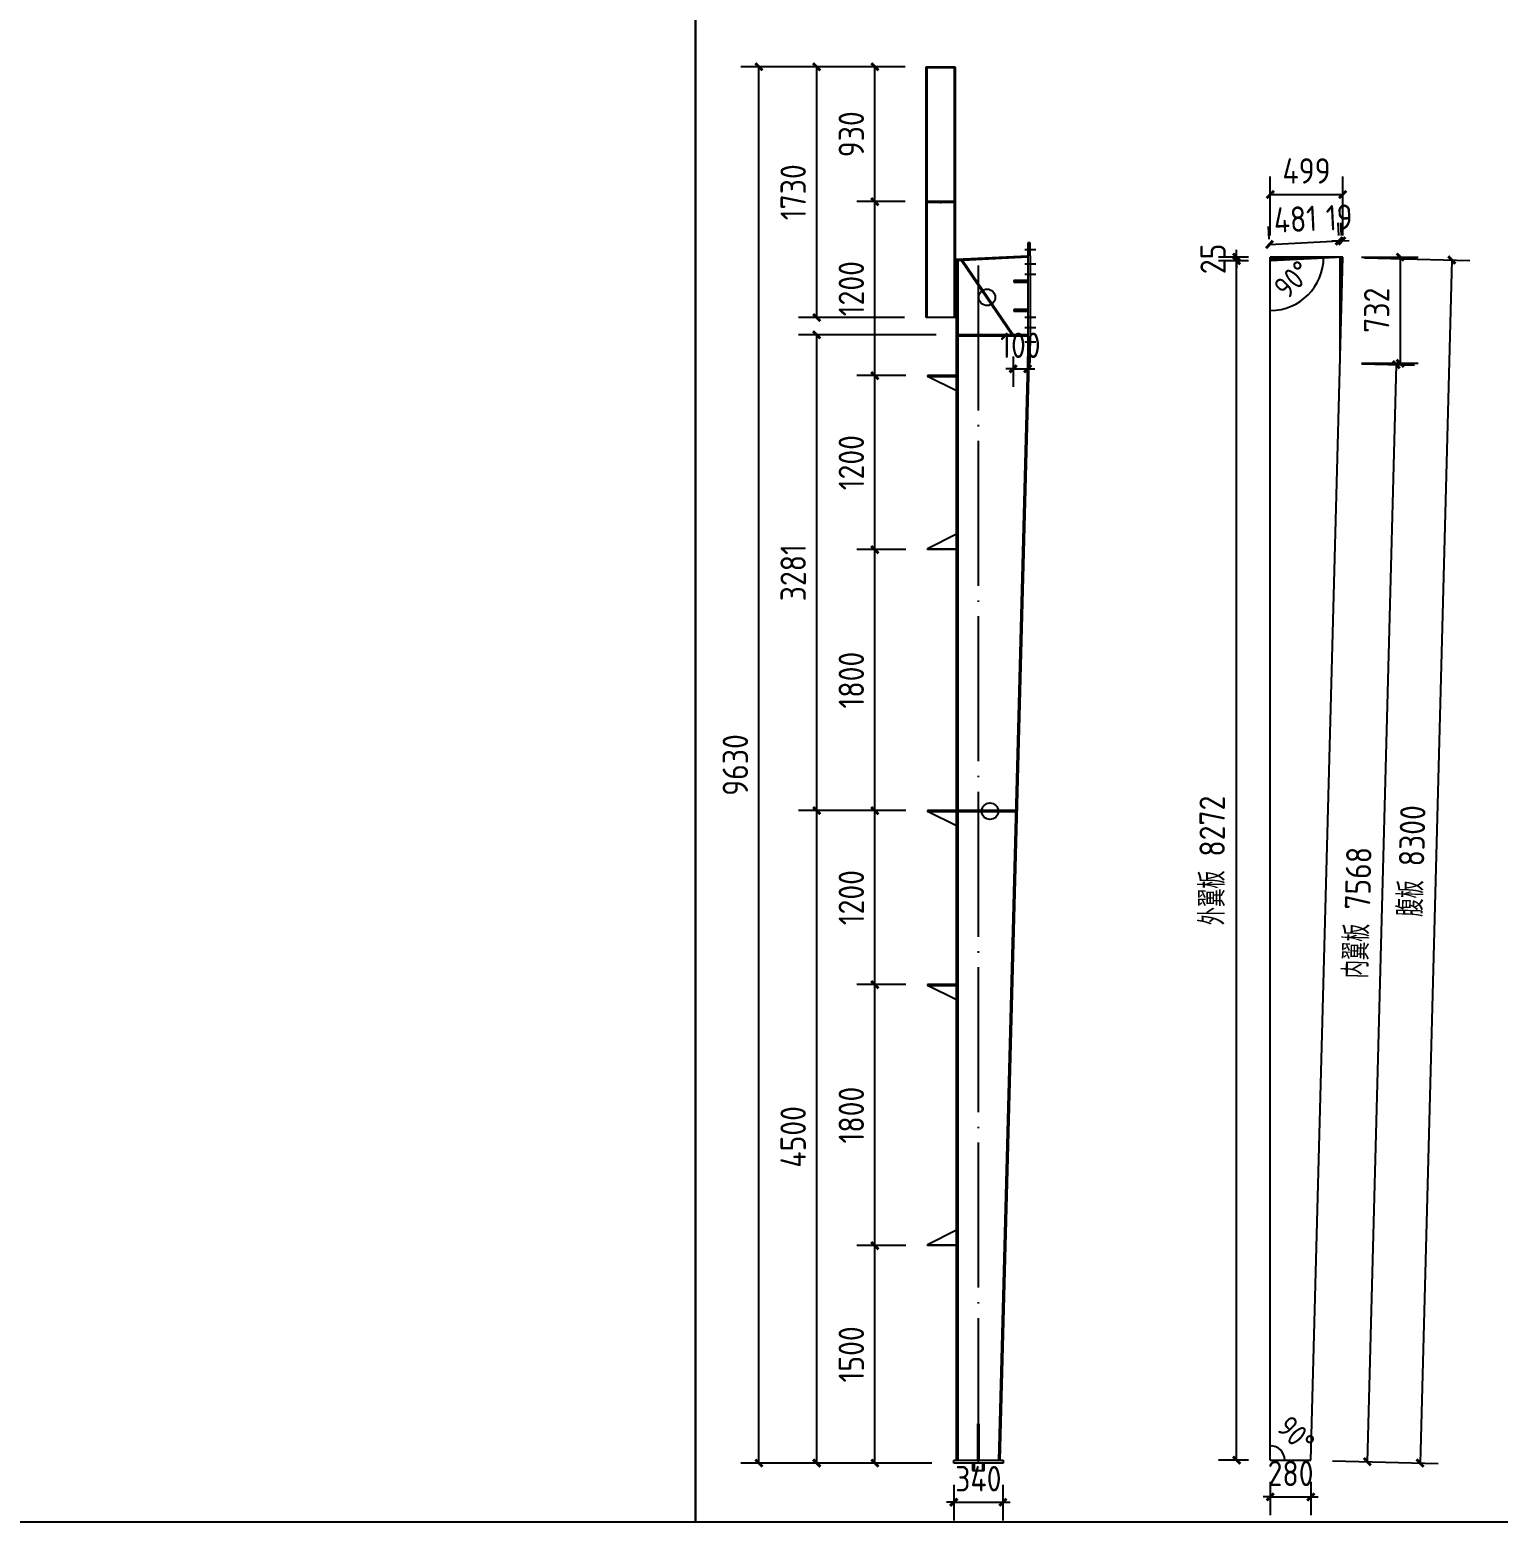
# Model space of a CAD drawing. Extents: x 102162 to 621267, y -39398 to 328893.
# Drawn here: x 286030 to 306283, y 212602 to 233186 of the extents above; entities that cross this region are included whole.
import ezdxf

# ---------------------------------------------------------------- set-up
doc = ezdxf.new("R2010")
doc.units = 0
doc.header["$LTSCALE"] = 1000
doc.header["$MEASUREMENT"] = 0
doc.linetypes.add('DOTE', pattern=[2.42, 2, -0.2, 0.02, -0.2])
doc.layers.add('DOTE', color=1, linetype='Continuous')
doc.styles.get("Standard").update_dxf_attribs({"font": 'gbenor.shx', "bigfont": 'gbcbig.shx'})
doc.dimstyles.get("Standard").update_dxf_attribs({"dimscale": 100, "dimtxt": 3.5, "dimasz": 1, "dimexe": 2.5, "dimexo": 3, "dimgap": 1.5, "dimtad": 1, "dimdec": 0, "dimzin": 0, "dimdsep": 46, "dimtxsty": 'Standard', "dimblk": 'ARCHTICK', "dimcen": 0.09, "dimadec": 0, "dimazin": 0, "dimtfac": 1, "dimtdec": 0, "dimtix": 1, "dimtmove": 2, "dimatfit": 3, "dimfxl": 1, "dimtolj": 1, "dimtzin": 0, "dimarcsym": 0})

# ---------------------------------------------------------------- blocks, each defined once
blk = doc.blocks.new('_ArchTick')
at = {"color": 0, "linetype": 'ByBlock', "const_width": 0.4}
blk.add_lwpolyline([(-0.5, -0.5), (0.5, 0.5)], dxfattribs=at)
blk = doc.blocks.new('*D6246')
at = {"color": 3, "lineweight": -2}
for p, q in [((298105, 232676), (297436, 232676)), ((297686, 230816), (297686, 232676)), ((298105, 230816), (297436, 230816))]:
    blk.add_line(p, q, dxfattribs=at)
at = {"layer": 'Defpoints', "color": 0}
for p in [(297686, 232676), (298405, 232676), (298405, 230816)]:
    blk.add_point(p, dxfattribs=at)
at = {"color": 3, "lineweight": -2, "xscale": 100, "yscale": 100, "zscale": 100}
for p, rotation in [((297686, 232676), 90), ((297686, 230816), 270)]:
    blk.add_blockref('_ArchTick', p, dxfattribs=dict(at, rotation=rotation))
at = {"color": 0, "insert": (297361, 231746), "char_height": 350, "attachment_point": 5, "rotation": 90}
blk.add_mtext('\\A1;930', dxfattribs=at)
blk = doc.blocks.new('*D6169')
at = {"color": 3, "lineweight": -2}
for p, q in [((298093, 232676), (295836, 232676)), ((296086, 213416), (296086, 232676)), ((298473, 213416), (295836, 213416))]:
    blk.add_line(p, q, dxfattribs=at)
at = {"layer": 'Defpoints', "color": 0}
for p in [(296086, 232676), (298393, 232676), (298773, 213416)]:
    blk.add_point(p, dxfattribs=at)
at = {"color": 3, "lineweight": -2, "xscale": 100, "yscale": 100, "zscale": 100}
for p, rotation in [((296086, 232676), 90), ((296086, 213416), 270)]:
    blk.add_blockref('_ArchTick', p, dxfattribs=dict(at, rotation=rotation))
at = {"color": 0, "insert": (295761, 223046), "char_height": 350, "attachment_point": 5, "rotation": 90}
blk.add_mtext('\\A1;9630', dxfattribs=at)
blk = doc.blocks.new('*D6240')
at = {"color": 3, "lineweight": -2}
for p, q in [((298113, 216416), (297436, 216416)), ((297686, 213416), (297686, 216416)), ((298473, 213416), (297436, 213416))]:
    blk.add_line(p, q, dxfattribs=at)
at = {"layer": 'Defpoints', "color": 0}
for p in [(297686, 216416), (298413, 216416), (298773, 213416)]:
    blk.add_point(p, dxfattribs=at)
at = {"color": 3, "lineweight": -2, "xscale": 100, "yscale": 100, "zscale": 100}
for p, rotation in [((297686, 216416), 90), ((297686, 213416), 270)]:
    blk.add_blockref('_ArchTick', p, dxfattribs=dict(at, rotation=rotation))
at = {"color": 0, "insert": (297361, 214916), "char_height": 350, "attachment_point": 5, "rotation": 90}
blk.add_mtext('\\A1;1500', dxfattribs=at)
blk = doc.blocks.new('*D6242')
at = {"color": 3, "lineweight": -2}
for p, q in [((298113, 222416), (297436, 222416)), ((297686, 220016), (297686, 222416)), ((298113, 220016), (297436, 220016))]:
    blk.add_line(p, q, dxfattribs=at)
at = {"layer": 'Defpoints', "color": 0}
for p in [(297686, 222416), (298413, 222416), (298413, 220016)]:
    blk.add_point(p, dxfattribs=at)
at = {"color": 3, "lineweight": -2, "xscale": 100, "yscale": 100, "zscale": 100}
for p, rotation in [((297686, 222416), 90), ((297686, 220016), 270)]:
    blk.add_blockref('_ArchTick', p, dxfattribs=dict(at, rotation=rotation))
at = {"color": 0, "insert": (297361, 221216), "char_height": 350, "attachment_point": 5, "rotation": 90}
blk.add_mtext('\\A1;1200', dxfattribs=at)
blk = doc.blocks.new('*D6241')
at = {"color": 3, "lineweight": -2}
for p, q in [((298113, 220016), (297436, 220016)), ((297686, 216416), (297686, 220016)), ((298113, 216416), (297436, 216416))]:
    blk.add_line(p, q, dxfattribs=at)
at = {"layer": 'Defpoints', "color": 0}
for p in [(297686, 220016), (298413, 220016), (298413, 216416)]:
    blk.add_point(p, dxfattribs=at)
at = {"color": 3, "lineweight": -2, "xscale": 100, "yscale": 100, "zscale": 100}
for p, rotation in [((297686, 220016), 90), ((297686, 216416), 270)]:
    blk.add_blockref('_ArchTick', p, dxfattribs=dict(at, rotation=rotation))
at = {"color": 0, "insert": (297361, 218216), "char_height": 350, "attachment_point": 5, "rotation": 90}
blk.add_mtext('\\A1;1800', dxfattribs=at)
blk = doc.blocks.new('*D6243')
at = {"color": 3, "lineweight": -2}
for p, q in [((298113, 226016), (297436, 226016)), ((297686, 222416), (297686, 226016)), ((298113, 222416), (297436, 222416))]:
    blk.add_line(p, q, dxfattribs=at)
at = {"layer": 'Defpoints', "color": 0}
for p in [(297686, 226016), (298413, 226016), (298413, 222416)]:
    blk.add_point(p, dxfattribs=at)
at = {"color": 3, "lineweight": -2, "xscale": 100, "yscale": 100, "zscale": 100}
for p, rotation in [((297686, 226016), 90), ((297686, 222416), 270)]:
    blk.add_blockref('_ArchTick', p, dxfattribs=dict(at, rotation=rotation))
at = {"color": 0, "insert": (297361, 224216), "char_height": 350, "attachment_point": 5, "rotation": 90}
blk.add_mtext('\\A1;1800', dxfattribs=at)
blk = doc.blocks.new('*D6244')
at = {"color": 3, "lineweight": -2}
for p, q in [((298113, 228416), (297436, 228416)), ((297686, 226016), (297686, 228416)), ((298113, 226016), (297436, 226016))]:
    blk.add_line(p, q, dxfattribs=at)
at = {"layer": 'Defpoints', "color": 0}
for p in [(297686, 228416), (298413, 228416), (298413, 226016)]:
    blk.add_point(p, dxfattribs=at)
at = {"color": 3, "lineweight": -2, "xscale": 100, "yscale": 100, "zscale": 100}
for p, rotation in [((297686, 228416), 90), ((297686, 226016), 270)]:
    blk.add_blockref('_ArchTick', p, dxfattribs=dict(at, rotation=rotation))
at = {"color": 0, "insert": (297361, 227216), "char_height": 350, "attachment_point": 5, "rotation": 90}
blk.add_mtext('\\A1;1200', dxfattribs=at)
blk = doc.blocks.new('*D6245')
at = {"color": 3, "lineweight": -2}
for p, q in [((298105, 230816), (297436, 230816)), ((297686, 228416), (297686, 230816)), ((298113, 228416), (297436, 228416))]:
    blk.add_line(p, q, dxfattribs=at)
at = {"layer": 'Defpoints', "color": 0}
for p in [(297686, 230816), (298405, 230816), (298413, 228416)]:
    blk.add_point(p, dxfattribs=at)
at = {"color": 3, "lineweight": -2, "xscale": 100, "yscale": 100, "zscale": 100}
for p, rotation in [((297686, 230816), 90), ((297686, 228416), 270)]:
    blk.add_blockref('_ArchTick', p, dxfattribs=dict(at, rotation=rotation))
at = {"color": 0, "insert": (297361, 229616), "char_height": 350, "attachment_point": 5, "rotation": 90}
blk.add_mtext('\\A1;1200', dxfattribs=at)
blk = doc.blocks.new('*D6166')
at = {"color": 3, "lineweight": -2}
for p, q in [((298113, 222416), (296634, 222416)), ((296884, 213416), (296884, 222416)), ((298473, 213416), (296634, 213416))]:
    blk.add_line(p, q, dxfattribs=at)
at = {"layer": 'Defpoints', "color": 0}
for p in [(296884, 222416), (298413, 222416), (298773, 213416)]:
    blk.add_point(p, dxfattribs=at)
at = {"color": 3, "lineweight": -2, "xscale": 100, "yscale": 100, "zscale": 100}
for p, rotation in [((296884, 222416), 90), ((296884, 213416), 270)]:
    blk.add_blockref('_ArchTick', p, dxfattribs=dict(at, rotation=rotation))
at = {"color": 0, "insert": (296559, 217916), "char_height": 350, "attachment_point": 5, "rotation": 90}
blk.add_mtext('\\A1;4500', dxfattribs=at)
blk = doc.blocks.new('*D6167')
at = {"color": 3, "lineweight": -2}
for p, q in [((298533, 228979), (296634, 228979)), ((296884, 222416), (296884, 228979)), ((298113, 222416), (296634, 222416))]:
    blk.add_line(p, q, dxfattribs=at)
at = {"layer": 'Defpoints', "color": 0}
for p in [(296884, 228979), (298833, 228979), (298413, 222416)]:
    blk.add_point(p, dxfattribs=at)
at = {"color": 3, "lineweight": -2, "xscale": 100, "yscale": 100, "zscale": 100}
for p, rotation in [((296884, 228979), 90), ((296884, 222416), 270)]:
    blk.add_blockref('_ArchTick', p, dxfattribs=dict(at, rotation=rotation))
at = {"color": 0, "insert": (296559, 225698), "char_height": 350, "attachment_point": 5, "rotation": 90}
blk.add_mtext('\\A1;3281', dxfattribs=at)
blk = doc.blocks.new('*D6168')
at = {"color": 3, "lineweight": -2}
for p, q in [((298093, 232676), (296634, 232676)), ((296884, 229216), (296884, 232676)), ((298093, 229216), (296634, 229216))]:
    blk.add_line(p, q, dxfattribs=at)
at = {"layer": 'Defpoints', "color": 0}
for p in [(296884, 232676), (298393, 232676), (298393, 229216)]:
    blk.add_point(p, dxfattribs=at)
at = {"color": 3, "lineweight": -2, "xscale": 100, "yscale": 100, "zscale": 100}
for p, rotation in [((296884, 232676), 90), ((296884, 229216), 270)]:
    blk.add_blockref('_ArchTick', p, dxfattribs=dict(at, rotation=rotation))
at = {"color": 0, "insert": (296559, 230946), "char_height": 350, "attachment_point": 5, "rotation": 90}
blk.add_mtext('\\A1;1730', dxfattribs=at)
blk = doc.blocks.new('*D6247')
at = {"color": 3, "lineweight": -2}
for p, q in [((298773, 213116), (298773, 212626)), ((299453, 213116), (299453, 212626)), ((298773, 212876), (298673, 212876)), ((298773, 212876), (299453, 212876)), ((299453, 212876), (299553, 212876))]:
    blk.add_line(p, q, dxfattribs=at)
at = {"layer": 'Defpoints', "color": 0}
for p in [(298773, 213416), (299453, 213416), (299453, 212876)]:
    blk.add_point(p, dxfattribs=at)
at = {"color": 3, "lineweight": -2, "xscale": 100, "yscale": 100, "zscale": 100}
blk.add_blockref('_ArchTick', (298773, 212876), dxfattribs=at)
at = {"color": 3, "lineweight": -2, "xscale": 100, "yscale": 100, "zscale": 100, "rotation": 180}
blk.add_blockref('_ArchTick', (299453, 212876), dxfattribs=at)
at = {"color": 0, "insert": (299113, 213201), "char_height": 350, "attachment_point": 5}
blk.add_mtext('\\A1;340', dxfattribs=at)
blk = doc.blocks.new('*D6248')
at = {"color": 3, "lineweight": -2}
for p, q in [((299593, 228510), (299493, 228510)), ((299593, 228679), (299593, 228260)), ((299593, 228510), (299793, 228510)), ((299793, 228679), (299793, 228260)), ((299793, 228510), (299893, 228510))]:
    blk.add_line(p, q, dxfattribs=at)
at = {"layer": 'Defpoints', "color": 0}
for p in [(299593, 228979), (299793, 228979), (299793, 228510)]:
    blk.add_point(p, dxfattribs=at)
at = {"color": 3, "lineweight": -2, "xscale": 100, "yscale": 100, "zscale": 100}
blk.add_blockref('_ArchTick', (299593, 228510), dxfattribs=at)
at = {"color": 3, "lineweight": -2, "xscale": 100, "yscale": 100, "zscale": 100, "rotation": 180}
blk.add_blockref('_ArchTick', (299793, 228510), dxfattribs=at)
at = {"color": 0, "insert": (299693, 228835), "char_height": 350, "attachment_point": 5}
blk.add_mtext('\\A1;100', dxfattribs=at)
blk = doc.blocks.new('*D6182')
at = {"color": 3, "lineweight": -2}
for p, q in [((304439, 230043), (305894, 230005)), ((305644, 230011), (305206, 213417)), ((304000, 213448), (305456, 213410))]:
    blk.add_line(p, q, dxfattribs=at)
at = {"layer": 'Defpoints', "color": 0}
for p in [(304139, 230051), (303700, 213456), (305206, 213417)]:
    blk.add_point(p, dxfattribs=at)
at = {"color": 3, "lineweight": -2, "xscale": 100, "yscale": 100, "zscale": 100}
for p, rotation in [((305644, 230011), 88.4856732577421), ((305206, 213417), 268.4856732577421)]:
    blk.add_blockref('_ArchTick', p, dxfattribs=dict(at, rotation=rotation))
at = {"color": 0, "insert": (305089, 221723), "char_height": 350, "attachment_point": 5, "rotation": 88.4857}
blk.add_mtext('\\A1;腹板 8300', dxfattribs=at)
blk = doc.blocks.new('*D6183')
at = {"color": 3, "lineweight": -2}
for p, q in [((302840, 230001), (302426, 230001)), ((302676, 213456), (302676, 230001)), ((302840, 213456), (302426, 213456))]:
    blk.add_line(p, q, dxfattribs=at)
at = {"layer": 'Defpoints', "color": 0}
for p in [(302676, 230001), (303140, 230001), (303140, 213456)]:
    blk.add_point(p, dxfattribs=at)
at = {"color": 3, "lineweight": -2, "xscale": 100, "yscale": 100, "zscale": 100}
for p, rotation in [((302676, 230001), 90), ((302676, 213456), 270)]:
    blk.add_blockref('_ArchTick', p, dxfattribs=dict(at, rotation=rotation))
at = {"color": 0, "insert": (302339, 221729), "char_height": 350, "attachment_point": 5, "rotation": 90}
blk.add_mtext('\\A1;外翼板 8272', dxfattribs=at)
blk = doc.blocks.new('*D6184')
at = {"color": 3, "lineweight": -2}
for p, q in [((302676, 230051), (302676, 230151)), ((302840, 230051), (302426, 230051)), ((302840, 230001), (302426, 230001)), ((302676, 230001), (302676, 230051)), ((302676, 230001), (302676, 229901))]:
    blk.add_line(p, q, dxfattribs=at)
at = {"layer": 'Defpoints', "color": 0}
for p in [(302676, 230051), (303140, 230051), (303140, 230001)]:
    blk.add_point(p, dxfattribs=at)
at = {"color": 3, "lineweight": -2, "xscale": 100, "yscale": 100, "zscale": 100}
for p, rotation in [((302676, 230051), 270), ((302676, 230001), 90)]:
    blk.add_blockref('_ArchTick', p, dxfattribs=dict(at, rotation=rotation))
at = {"color": 0, "insert": (302351, 230026), "char_height": 350, "attachment_point": 5, "rotation": 90}
blk.add_mtext('\\A1;25', dxfattribs=at)
blk = doc.blocks.new('*D6185')
at = {"color": 3, "lineweight": -2}
for p, q in [((304400, 230051), (305182, 230051)), ((304932, 230051), (304932, 228587)), ((304400, 228587), (305182, 228587))]:
    blk.add_line(p, q, dxfattribs=at)
at = {"layer": 'Defpoints', "color": 0}
for p in [(304100, 230051), (304100, 228587), (304932, 228587)]:
    blk.add_point(p, dxfattribs=at)
at = {"color": 3, "lineweight": -2, "xscale": 100, "yscale": 100, "zscale": 100}
for p, rotation in [((304932, 230051), 90), ((304932, 228587), 270)]:
    blk.add_blockref('_ArchTick', p, dxfattribs=dict(at, rotation=rotation))
at = {"color": 0, "insert": (304607, 229319), "char_height": 350, "attachment_point": 5, "rotation": 90}
blk.add_mtext('\\A1;732', dxfattribs=at)
blk = doc.blocks.new('*D6152')
at = {"color": 3, "lineweight": -2}
for p, q in [((304400, 228579), (305127, 228560)), ((304878, 228567), (304478, 213436)), ((304000, 213448), (304727, 213429))]:
    blk.add_line(p, q, dxfattribs=at)
at = {"layer": 'Defpoints', "color": 0}
for p in [(304100, 228587), (303700, 213456), (304478, 213436)]:
    blk.add_point(p, dxfattribs=at)
at = {"color": 3, "lineweight": -2, "xscale": 100, "yscale": 100, "zscale": 100}
for p, rotation in [((304878, 228567), 88.4856732577417), ((304478, 213436), 268.4856732577417)]:
    blk.add_blockref('_ArchTick', p, dxfattribs=dict(at, rotation=rotation))
at = {"color": 0, "insert": (304341, 221010), "char_height": 350, "attachment_point": 5, "rotation": 88.4857}
blk.add_mtext('\\A1;内翼板 7568', dxfattribs=at)
blk = doc.blocks.new('*D6186')
at = {"color": 3, "lineweight": -2}
for p, q in [((303140, 213156), (303140, 212699)), ((303700, 213156), (303700, 212699)), ((303140, 212949), (303040, 212949)), ((303140, 212949), (303700, 212949)), ((303700, 212949), (303800, 212949))]:
    blk.add_line(p, q, dxfattribs=at)
at = {"layer": 'Defpoints', "color": 0}
for p in [(303140, 213456), (303700, 213456), (303700, 212949)]:
    blk.add_point(p, dxfattribs=at)
at = {"color": 3, "lineweight": -2, "xscale": 100, "yscale": 100, "zscale": 100}
blk.add_blockref('_ArchTick', (303140, 212949), dxfattribs=at)
at = {"color": 3, "lineweight": -2, "xscale": 100, "yscale": 100, "zscale": 100, "rotation": 180}
blk.add_blockref('_ArchTick', (303700, 212949), dxfattribs=at)
at = {"color": 0, "insert": (303420, 213274), "char_height": 350, "attachment_point": 5}
blk.add_mtext('\\A1;280', dxfattribs=at)
blk = doc.blocks.new('*D6187')
at = {"color": 3, "lineweight": -2}
for p, q in [((303140, 230351), (303140, 231165)), ((304139, 230351), (304139, 231165)), ((303140, 230915), (304139, 230915))]:
    blk.add_line(p, q, dxfattribs=at)
at = {"layer": 'Defpoints', "color": 0}
for p in [(304139, 230915), (303140, 230051), (304139, 230051)]:
    blk.add_point(p, dxfattribs=at)
at = {"color": 3, "lineweight": -2, "xscale": 100, "yscale": 100, "zscale": 100, "rotation": 180}
blk.add_blockref('_ArchTick', (303140, 230915), dxfattribs=at)
at = {"color": 3, "lineweight": -2, "xscale": 100, "yscale": 100, "zscale": 100}
blk.add_blockref('_ArchTick', (304139, 230915), dxfattribs=at)
at = {"color": 0, "insert": (303640, 231240), "char_height": 350, "attachment_point": 5}
blk.add_mtext('\\A1;499', dxfattribs=at)
blk = doc.blocks.new('*D6188')
at = {"color": 0, "lineweight": -2}
blk.add_arc((303140, 230051), 736, 270, 0, dxfattribs=at)
at = {"layer": 'Defpoints', "color": 0}
for p in [(303140, 230051), (303140, 230001), (304139, 230051), (303508, 229414), (303140, 213456)]:
    blk.add_point(p, dxfattribs=at)
at = {"color": 0, "lineweight": -2, "xscale": 20, "yscale": 20, "zscale": 20}
for p, rotation in [((303877, 230051), 90), ((303140, 229315), 180.0000000000001)]:
    blk.add_blockref('_ArchTick', p, dxfattribs=dict(at, rotation=rotation))
at = {"color": 0, "insert": (303449, 229743), "char_height": 300, "attachment_point": 5, "rotation": 45}
blk.add_mtext('\\A1;90°', dxfattribs=at)
blk = doc.blocks.new('*D6189')
at = {"color": 0, "lineweight": -2}
blk.add_arc((303140, 213456), 200, 0, 90, dxfattribs=at)
at = {"layer": 'Defpoints', "color": 0}
for p in [(303140, 230001), (303313, 213556), (303140, 213456), (303140, 213456), (303700, 213456)]:
    blk.add_point(p, dxfattribs=at)
at = {"color": 0, "lineweight": -2, "xscale": 20, "yscale": 20, "zscale": 20}
for p, rotation in [((303140, 213656), 180.0000000000001), ((303340, 213456), 270.0000000000021)]:
    blk.add_blockref('_ArchTick', p, dxfattribs=dict(at, rotation=rotation))
at = {"color": 0, "insert": (303494, 213810), "char_height": 300, "attachment_point": 5, "rotation": 315}
blk.add_mtext('\\A1;90°', dxfattribs=at)
blk = doc.blocks.new('*D6190')
at = {"color": 3, "lineweight": -2}
for p, q in [((303125, 230301), (303117, 230475)), ((304085, 230349), (304077, 230523)), ((303129, 230226), (304089, 230274))]:
    blk.add_line(p, q, dxfattribs=at)
at = {"layer": 'Defpoints', "color": 0}
for p in [(304089, 230274), (303140, 230001), (304100, 230049)]:
    blk.add_point(p, dxfattribs=at)
at = {"color": 3, "lineweight": -2, "xscale": 100, "yscale": 100, "zscale": 100}
for p, rotation in [((304089, 230274), 2.862405226115041), ((303129, 230226), 182.862405226115)]:
    blk.add_blockref('_ArchTick', p, dxfattribs=dict(at, rotation=rotation))
at = {"color": 0, "insert": (303486, 230574), "char_height": 350, "attachment_point": 5, "rotation": 2.8624}
blk.add_mtext('\\A1;481', dxfattribs=at)
blk = doc.blocks.new('*D6191')
at = {"color": 3, "lineweight": -2}
for p, q in [((304085, 230349), (304077, 230523)), ((304124, 230351), (304115, 230525)), ((304089, 230274), (303989, 230269)), ((304089, 230274), (304128, 230275)), ((304128, 230275), (304228, 230280))]:
    blk.add_line(p, q, dxfattribs=at)
at = {"layer": 'Defpoints', "color": 0}
for p in [(304128, 230275), (304100, 230049), (304139, 230051)]:
    blk.add_point(p, dxfattribs=at)
at = {"color": 3, "lineweight": -2, "xscale": 100, "yscale": 100, "zscale": 100}
for p, rotation in [((304089, 230274), 2.862405226257474), ((304128, 230275), 182.8624052262575)]:
    blk.add_blockref('_ArchTick', p, dxfattribs=dict(at, rotation=rotation))
at = {"color": 0, "insert": (304092, 230599), "char_height": 350, "attachment_point": 5, "rotation": 2.8624}
blk.add_mtext('\\A1;19', dxfattribs=at)

msp = doc.modelspace()

# ---------------------------------------------------------------- hatches: boundary and pattern name
h = msp.add_hatch()
h.set_pattern_fill('ANSI31', color=256, scale=5, style=0)
h.set_pattern_definition([(45, (54139.714, 138112.44), (-5.61266008, 5.61266008), [])])
h.paths.add_polyline_path([(304100.3, 230049.3), (304100.3, 230051.3), (303140.3, 230051.3), (303140.3, 230001.3)])
h.paths.add_polyline_path([(304139, 230051.3), (304100.3, 230049.3), (304100.3, 228587.2)])

# ---------------------------------------------------------------- linework, layer by layer
at = {"color": 2}
for p, q in [((298393.5, 232676.4), (298793.5, 232676.4)), ((298393.5, 232664.4), (298393.5, 232676.4)), ((298393.5, 232664.4), (298793.5, 232664.4)), ((298793.5, 232664.4), (298793.5, 232676.4)), ((298781.5, 230816.4), (298405.5, 230816.4)), ((298781.5, 230806.4), (298405.5, 230806.4)), ((298587.5, 230806.4), (298599.5, 230806.4)), ((299753.5, 230157.2), (299905.5, 230157.2)), ((299829.5, 230247.2), (299793.5, 230247.2)), ((299793.5, 230247.2), (299793.5, 228587.2)), ((299829.5, 230067.2), (299829.5, 230247.2)), ((298793.5, 229216.4), (298793.5, 230016.4)), ((298793.5, 230016.4), (298813.5, 230016.4)), ((298813.5, 230016.4), (298813.5, 229216.4)), ((299753.5, 229957.2), (299905.5, 229957.2)), ((299829.5, 230067.2), (299829.5, 228830.1)), ((304100.3, 230051.3), (304100.3, 228587.2)), ((299793.5, 229727.2), (299603.5, 229727.2)), ((299603.5, 229727.2), (299603.5, 229707.2)), ((299753.5, 229817.2), (299905.5, 229817.2)), ((299793.5, 229717.2), (299793.5, 229727.2)), ((299603.5, 229707.2), (299793.5, 229707.2)), ((299793.5, 229327.2), (299603.5, 229327.2)), ((299603.5, 229327.2), (299603.5, 229307.2)), ((299793.5, 229317.2), (299793.5, 229327.2)), ((298813.5, 229216.4), (298793.5, 229216.4)), ((299603.5, 229307.2), (299793.5, 229307.2)), ((299905.5, 229217.2), (299753.5, 229217.2)), ((299905.5, 229077.2), (299753.5, 229077.2)), ((299905.5, 228877.2), (299753.5, 228877.2)), ((299829.5, 228587.2), (299829.5, 228830.1)), ((299793.5, 228587.2), (299829.5, 228587.2)), ((298813.5, 228416.4), (298413.5, 228416.4)), ((298413.5, 228416.4), (298413.5, 228404.4)), ((298413.5, 228404.4), (298813.5, 228404.4)), ((298813.5, 228204.4), (298413.5, 228404.4)), ((298813.5, 228404.4), (298813.5, 228204.4)), ((298813.5, 226228.4), (298413.5, 226028.4)), ((298813.5, 226028.4), (298813.5, 226228.4)), ((298413.5, 226028.4), (298813.5, 226028.4)), ((298413.5, 226016.4), (298413.5, 226028.4)), ((298813.5, 226016.4), (298413.5, 226016.4)), ((298813.5, 222416.4), (298413.5, 222416.4)), ((298413.5, 222416.4), (298413.5, 222404.4)), ((298413.5, 222404.4), (298813.5, 222404.4)), ((298813.5, 222204.4), (298413.5, 222404.4)), ((298813.5, 222404.4), (298813.5, 222204.4)), ((298813.5, 220016.4), (298413.5, 220016.4)), ((298413.5, 220016.4), (298413.5, 220004.4)), ((298413.5, 220004.4), (298813.5, 220004.4)), ((298813.5, 219804.4), (298413.5, 220004.4)), ((298813.5, 220004.4), (298813.5, 219804.4)), ((298813.5, 216628.4), (298413.5, 216428.4)), ((298813.5, 216428.4), (298813.5, 216628.4)), ((298413.5, 216416.4), (298413.5, 216428.4)), ((298413.5, 216428.4), (298813.5, 216428.4)), ((298813.5, 216416.4), (298413.5, 216416.4)), ((299105.5, 213456.4), (299105.5, 213956.4)), ((299105.5, 213956.4), (299113.5, 213956.4)), ((299113.5, 213956.4), (299121.5, 213956.4)), ((299121.5, 213956.4), (299121.5, 213456.4)), ((298773.5, 213416.4), (298773.5, 213456.4)), ((298773.5, 213456.4), (299453.5, 213456.4)), ((299113.5, 213416.4), (298773.5, 213416.4)), ((299121.5, 213456.4), (299105.5, 213456.4)), ((299453.5, 213416.4), (299113.5, 213416.4)), ((299453.5, 213456.4), (299453.5, 213416.4))]:
    msp.add_line(p, q, dxfattribs=at)
at = {"color": 4}
for p, q in [((298393.5, 229216.4), (298393.5, 232664.4)), ((298405.5, 229216.4), (298405.5, 232664.4)), ((298781.5, 232664.4), (298781.5, 229216.4)), ((298793.5, 232664.4), (298793.5, 229216.4)), ((298781.5, 230816.4), (298781.5, 229216.4)), ((298793.5, 229216.4), (298393.5, 229216.4))]:
    msp.add_line(p, q, dxfattribs=at)
for p, q in [((299793.5, 230065.4), (298813.5, 230016.4)), ((299793.5, 230049.3), (298813.5, 230000.3)), ((298833.5, 213456.4), (298833.5, 230001.3)), ((299574.1, 228979), (298878.1, 230003.6)), ((299593.5, 228979), (298896.8, 230004.5)), ((304139, 230051.3), (303140.3, 230001.3)), ((304139, 230051.3), (303140.3, 230051.3)), ((303140.3, 230001.3), (303140.3, 230051.3)), ((303140.3, 213456.4), (303140.3, 230001.3)), ((303700.3, 213456.4), (304139, 230051.3)), ((299793.5, 228979), (298833.5, 228979)), ((299793.5, 228963), (298833.5, 228963)), ((299393.5, 213456.4), (299793.5, 228587.2)), ((299414.4, 213456.4), (299813.5, 228587.2)), ((303140.3, 213456.4), (303700.3, 213456.4))]:
    msp.add_line(p, q)
at = {"color": 0}
for p, q in [((299630.3, 228416.4), (299629.2, 228416.4)), ((299630.3, 222416.4), (298833.5, 222416.4)), ((299629.9, 222400.4), (298833.5, 222400.4))]:
    msp.add_line(p, q, dxfattribs=at)
at = {"color": 6}
for p, q in [((299033.5, 213416.4), (299033.5, 213316.4)), ((299033.5, 213316.4), (299193.5, 213316.4)), ((299053.5, 213416.4), (299053.5, 213316.4)), ((299173.5, 213316.4), (299173.5, 213416.4)), ((299193.5, 213316.4), (299193.5, 213416.4))]:
    msp.add_line(p, q, dxfattribs=at)
for points in [[(220961.7, 265101.7), (295211.7, 265101.7), (295211.7, 212601.7), (220961.7, 212601.7)], [(295211.7, 233601.7), (324911.7, 233601.7), (324911.7, 212601.7), (295211.7, 212601.7)]]:
    msp.add_lwpolyline(points, close=True)
for centre in [(299232.7, 229495.8), (299273.5, 222408.4)]:
    msp.add_circle(centre, 114)
at = {"layer": 'DOTE', "color": 0}
msp.add_line((298813.5, 213456.4), (298813.5, 230016.4), dxfattribs=at)
at = {"layer": 'DOTE', "linetype": 'DOTE'}
msp.add_line((299113.5, 213416.4), (299113.5, 230031.4), dxfattribs=at)

# ---------------------------------------------------------------- dimensions: what is measured, and where the dimension line sits
for base, p1, p2, angle, picture, middle in [((296086.3, 232676.4), (298773.5, 213416.4), (298393.5, 232676.4), 90, '*D6169', (295761.3, 223046.4)), ((296884.3, 232676.4), (298393.5, 229216.4), (298393.5, 232676.4), 90, '*D6168', (296559.3, 230946.4)), ((297686.3, 232676.4), (298405.5, 230816.4), (298405.5, 232676.4), 90, '*D6246', (297361.3, 231746.4)), ((297686.3, 230816.4), (298413.5, 228416.4), (298405.5, 230816.4), 90, '*D6245', (297361.3, 229616.4)), ((304127.8, 230275.4), (304100.3, 230049.3), (304139, 230051.3), 182.86241, '*D6191', (304092.2, 230599.1)), ((302675.8, 230051.3), (303140.3, 230001.3), (303140.3, 230051.3), 90, '*D6184', (302350.8, 230026.3)), ((296884.3, 228979), (298413.5, 222416.4), (298833.5, 228979), 90, '*D6167', (296559.3, 225697.7)), ((297686.3, 228416.4), (298413.5, 226016.4), (298413.5, 228416.4), 90, '*D6244', (297361.3, 227216.4)), ((297686.3, 226016.4), (298413.5, 222416.4), (298413.5, 226016.4), 90, '*D6243', (297361.3, 224216.4)), ((296884.3, 222416.4), (298773.5, 213416.4), (298413.5, 222416.4), 90, '*D6166', (296559.3, 217916.4)), ((297686.3, 222416.4), (298413.5, 220016.4), (298413.5, 222416.4), 270, '*D6242', (297361.3, 221216.4)), ((297686.3, 220016.4), (298413.5, 216416.4), (298413.5, 220016.4), 270, '*D6241', (297361.3, 218216.4)), ((297686.3, 216416.4), (298773.5, 213416.4), (298413.5, 216416.4), 90, '*D6240', (297361.3, 214916.4))]:
    dim = msp.add_linear_dim(base=base, p1=p1, p2=p2, angle=angle, dimstyle='Standard', override={"dimlfac": 0.5, "dimclrd": 3, "dimclre": 3})
    dim.commit()
    dim.dimension.update_dxf_attribs({"geometry": picture, "text_midpoint": middle})
for p1, p2, distance, picture, middle in [((303140.3, 230051.3), (304139, 230051.3), 864.2, '*D6187', (303639.6, 231240.5)), ((304100.3, 230051.3), (304100.3, 228587.2), 832.2, '*D6185', (304607.5, 229319.2)), ((299593.5, 228979), (299793.5, 228979), -468.6, '*D6248', (299693.5, 228835.4)), ((303140.3, 213456.4), (303700.3, 213456.4), -507.6, '*D6186', (303420.3, 213273.8))]:
    dim = msp.add_aligned_dim(p1=p1, p2=p2, distance=distance, dimstyle='Standard', override={"dimlfac": 0.5, "dimclrd": 3, "dimclre": 3})
    dim.commit()
    dim.dimension.update_dxf_attribs({"geometry": picture, "text_midpoint": middle})
dim = msp.add_linear_dim(base=(304089.1, 230273.5), p1=(303140.3, 230001.3), p2=(304100.3, 230049.3), angle=2.86241, dimstyle='Standard', override={"dimlfac": 0.5, "dimclrd": 3, "dimclre": 3})
dim.commit()
dim.dimension.update_dxf_attribs({"geometry": '*D6190', "text_midpoint": (303486.4, 230574.1), "dimtype": 161})
dim = msp.add_linear_dim(base=(302675.8, 230001.3), p1=(303140.3, 213456.4), p2=(303140.3, 230001.3), angle=90, text='外翼板 8272', dimstyle='Standard', override={"dimlfac": 0.5, "dimclrd": 3, "dimclre": 3})
dim.commit()
dim.dimension.update_dxf_attribs({"geometry": '*D6183', "text_midpoint": (302339.2, 221728.8)})
at = {"color": 1}
for base, line1, picture, middle in [((303508.4, 229413.6), ((304139, 230051.3), (303140.3, 230051.3)), '*D6188', (303448.8, 229742.8)), ((303313.2, 213556.2), ((303140.3, 213456.4), (303700.3, 213456.4)), '*D6189', (303493.6, 213809.7))]:
    dim = msp.add_angular_dim_2l(base=base, line1=line1, line2=((303140.3, 213456.4), (303140.3, 230001.3)), dimstyle='Standard', override={"dimtxt": 3, "dimasz": 0.2}, dxfattribs=at)
    dim.commit()
    dim.dimension.update_dxf_attribs({"geometry": picture, "text_midpoint": middle})
for p1, distance, text, picture, middle in [((304139, 230051.3), 1505.9, '腹板 8300', '*D6182', (305088.5, 221722.9)), ((304100.3, 228587.2), 777.5, '内翼板 7568', '*D6152', (304341.1, 221010.1))]:
    dim = msp.add_aligned_dim(p1=p1, p2=(303700.3, 213456.4), distance=distance, text=text, dimstyle='Standard', override={"dimlfac": 0.5, "dimclrd": 3, "dimclre": 3})
    dim.commit()
    dim.dimension.update_dxf_attribs({"geometry": picture, "text_midpoint": middle})
dim = msp.add_linear_dim(base=(299453.5, 212876.4), p1=(298773.5, 213416.4), p2=(299453.5, 213416.4), dimstyle='Standard', override={"dimlfac": 0.5, "dimclrd": 3, "dimclre": 3})
dim.commit()
dim.dimension.update_dxf_attribs({"geometry": '*D6247', "text_midpoint": (299113.5, 213201.4)})

doc.saveas('drawing.dxf')
